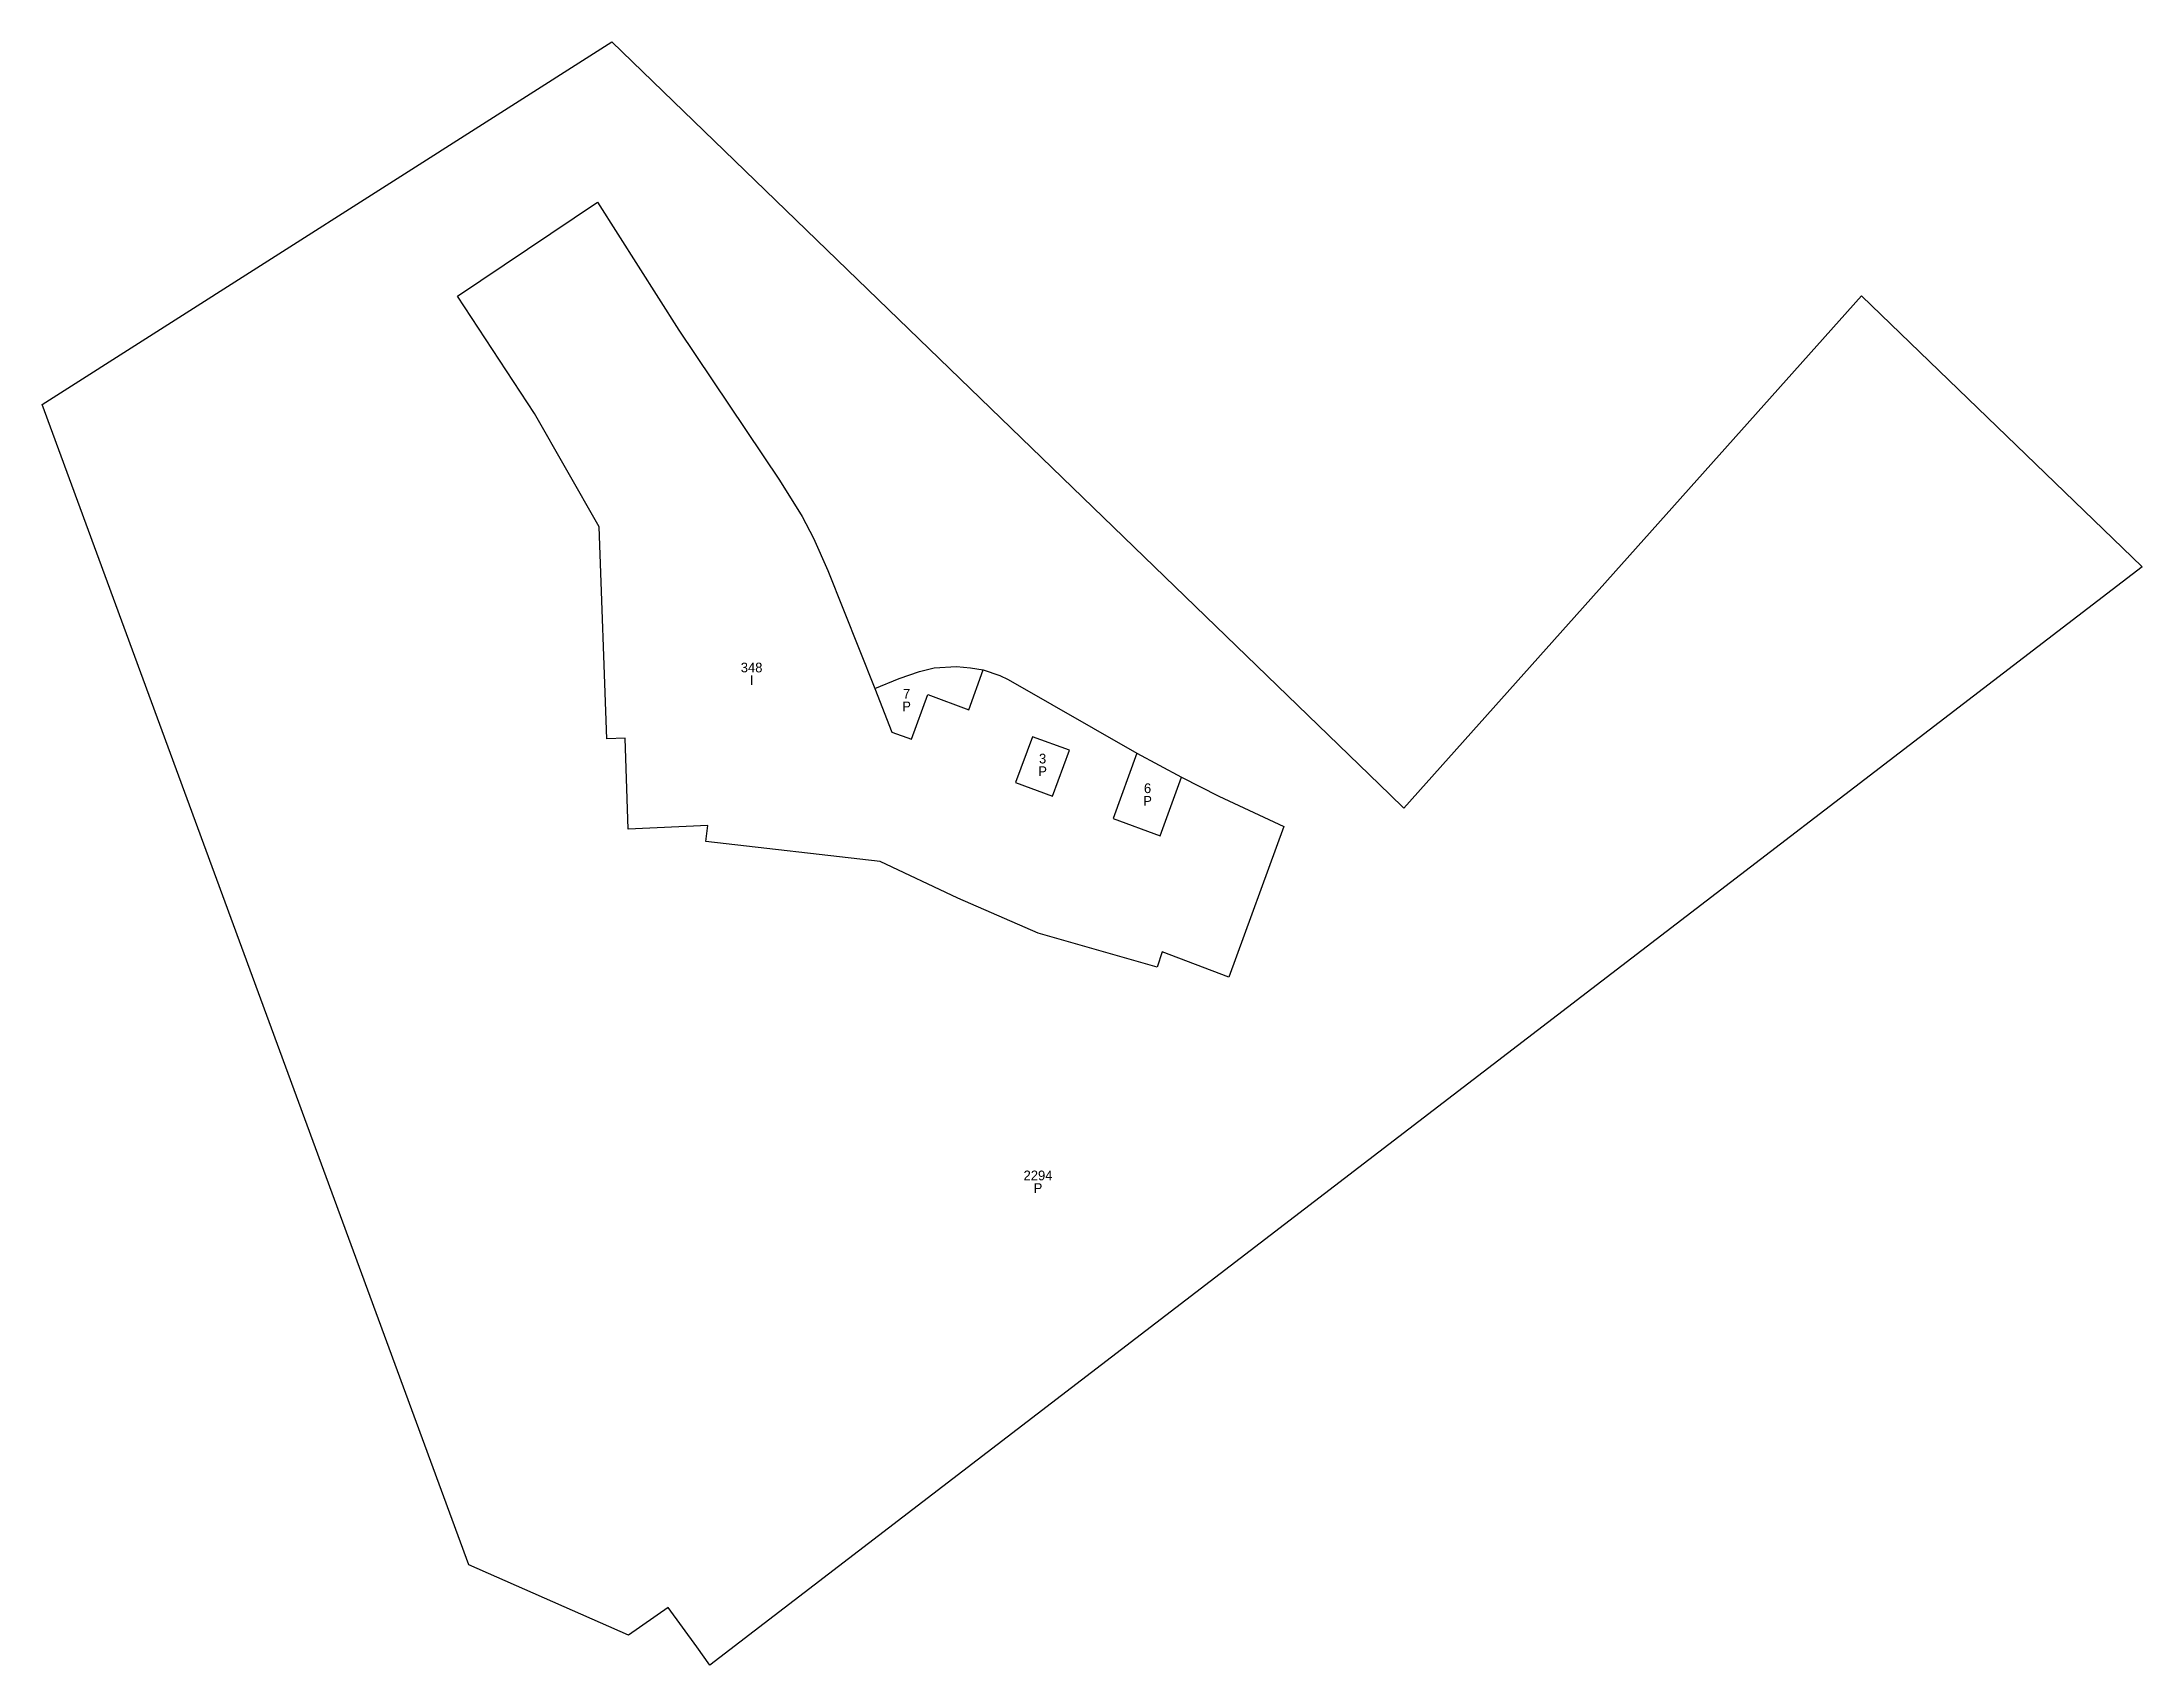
# Model space of a CAD drawing. Header units: metres. Extents: x 483528.8 to 483615.2, y 4631305.2 to 4631372.
import ezdxf
from ezdxf.enums import TextEntityAlignment as Align

# ---------------------------------------------------------------- set-up
doc = ezdxf.new("R2010")
doc.units = ezdxf.units.M

msp = doc.modelspace()

# ---------------------------------------------------------------- linework, layer by layer
at = {"layer": 'PG-LI'}
for p, q in [((483567.01, 4631346.28), (483567.53, 4631346.19)), ((483568.56, 4631345.8), (483573.86, 4631342.77)), ((483573.86, 4631342.77), (483575.7, 4631341.77))]:
    msp.add_line(p, q, dxfattribs=at)
for points in [[(483575.7, 4631341.77), (483577.24, 4631341), (483579.91, 4631339.75), (483577.64, 4631333.54), (483574.9, 4631334.59), (483574.69, 4631333.95), (483569.8, 4631335.36), (483566.49, 4631336.79), (483563.29, 4631338.3), (483556.12, 4631339.13), (483556.2, 4631339.78), (483552.92, 4631339.63), (483552.79, 4631343.38), (483552.04, 4631343.36), (483551.72, 4631352.08), (483549.07, 4631356.75), (483545.9, 4631361.58), (483551.66, 4631365.44), (483555, 4631360.18), (483559.15, 4631354), (483560.08, 4631352.5), (483560.55, 4631351.61), (483561.14, 4631350.29), (483563.07, 4631345.42)], [(483563.07, 4631345.42), (483564.07, 4631345.84), (483564.91, 4631346.12), (483565.52, 4631346.27), (483566.43, 4631346.33), (483567.01, 4631346.28)], [(483563.07, 4631345.42), (483563.77, 4631343.63), (483564.58, 4631343.34), (483565.25, 4631345.18), (483566.94, 4631344.55), (483567.53, 4631346.19)], [(483567.53, 4631346.19), (483568.22, 4631345.96), (483568.56, 4631345.8)], [(483571.08, 4631342.89), (483569.57, 4631343.44), (483568.87, 4631341.55), (483570.39, 4631340.99), (483571.08, 4631342.89)], [(483573.86, 4631342.77), (483572.88, 4631340.08), (483574.82, 4631339.36), (483575.7, 4631341.77)]]:
    msp.add_lwpolyline(points, dxfattribs=at)
at = {"layer": 'PG-LP'}
msp.add_lwpolyline([(483603.69, 4631361.59), (483615.235, 4631350.44), (483556.282, 4631305.2265), (483555.7445, 4631305.9715), (483554.57, 4631307.6), (483552.93, 4631306.46), (483546.3665, 4631309.344), (483528.79, 4631357.12), (483552.24, 4631372.04), (483584.2755, 4631341.0555), (483584.8555, 4631340.495), (483603.69, 4631361.59)], dxfattribs=at)

# ---------------------------------------------------------------- texts
at = {"layer": 'PG-AA'}
for s, p in [('I', (483558, 4631345.97)), ('P', (483564.38, 4631344.89)), ('P', (483569.98, 4631342.22)), ('P', (483574.3, 4631341)), ('P', (483569.79, 4631325.06))]:
    msp.add_text(s, height=0.4, dxfattribs=at).set_placement(p, align=Align.TOP_CENTER)
at = {"layer": 'PG-AS'}
for s, p in [('348', (483558, 4631345.97)), ('7', (483564.38, 4631344.89)), ('3', (483569.98, 4631342.22)), ('6', (483574.3, 4631341)), ('2294', (483569.79, 4631325.06))]:
    msp.add_text(s, height=0.4, dxfattribs=at).set_placement(p, align=Align.BOTTOM_CENTER)

doc.saveas('drawing.dxf')
